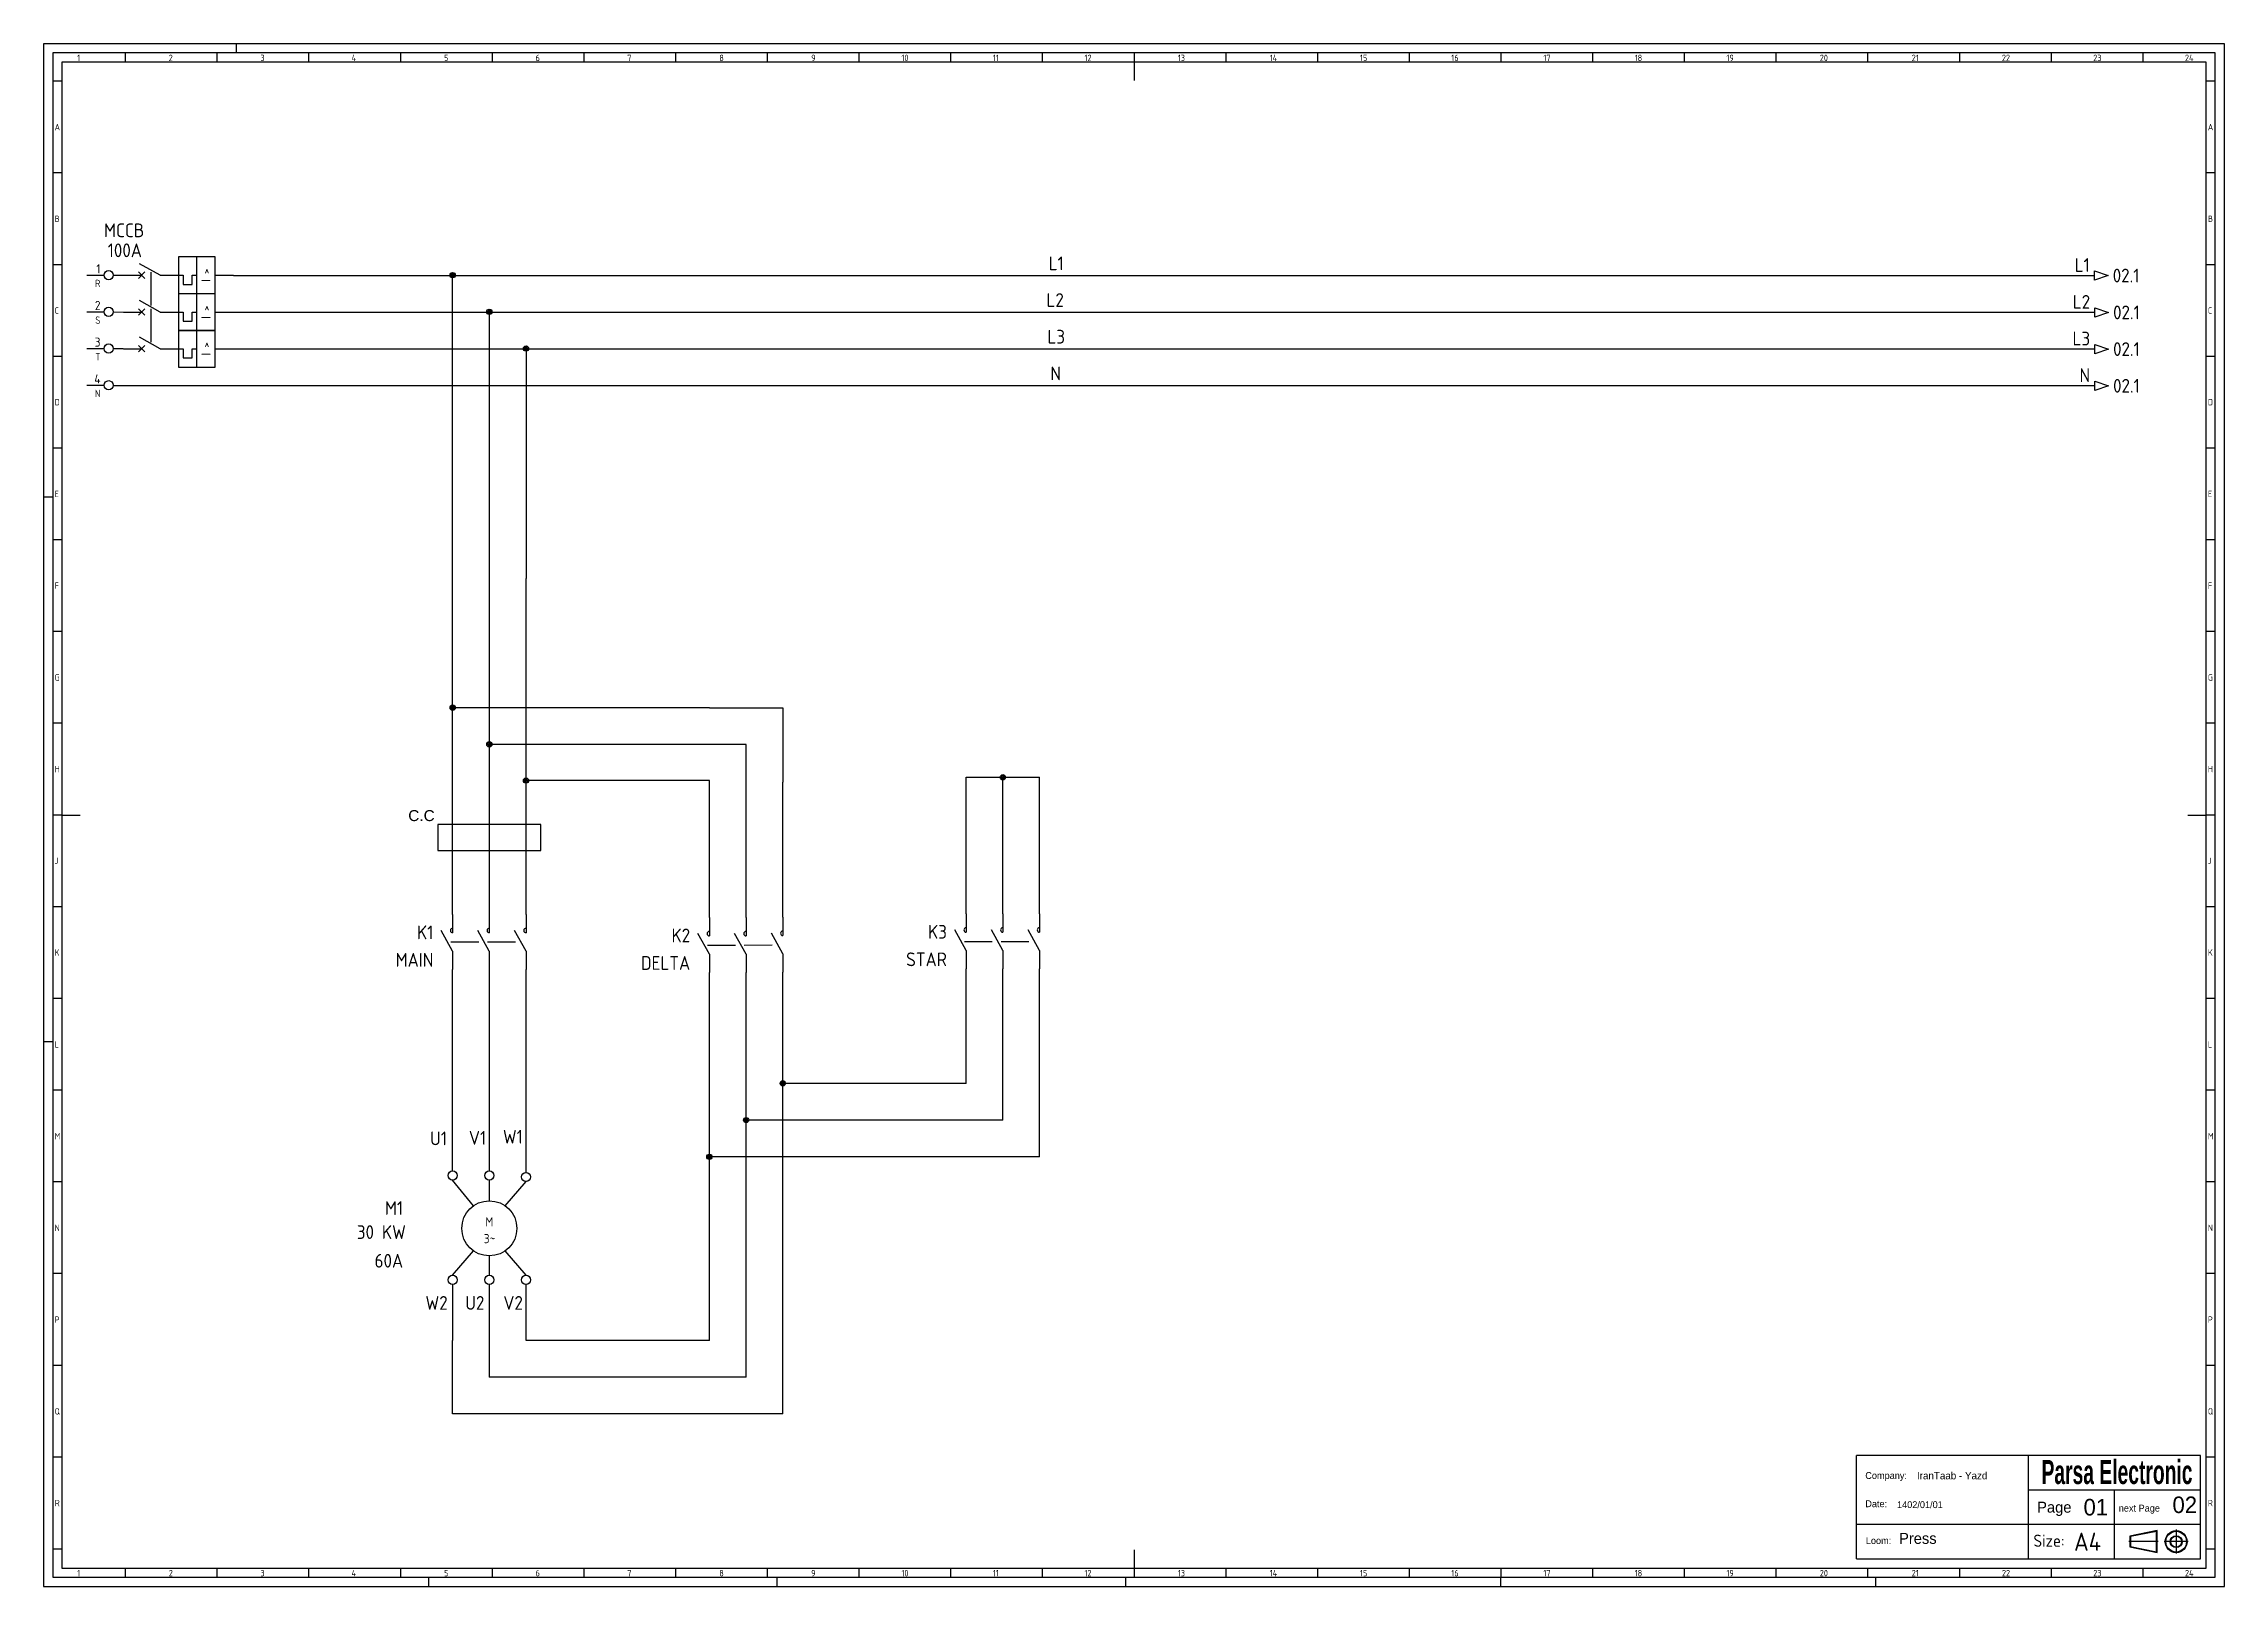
# Model space of a CAD drawing. Header units: inches. Extents: x -2 to 1187, y 5 to 846.
import ezdxf
from ezdxf.enums import TextEntityAlignment as Align

# ---------------------------------------------------------------- set-up
doc = ezdxf.new("R2010")
doc.units = ezdxf.units.IN
doc.header["$MEASUREMENT"] = 0
for name, color, linetype in [('035', 5, 'Continuous'), ('07', 7, 'Continuous'), ('DESC', 150, 'Continuous'), ('DESCCHILD', 20, 'Continuous'), ('LINK', 9, 'Continuous'), ('MISC', 7, 'Continuous'), ('RED_2.5mm^2', 1, 'Continuous'), ('SYMS', 7, 'Continuous'), ('TAGS', 150, 'Continuous'), ('TERMS', 123, 'Continuous'), ('WIREFIXED', 7, 'Continuous'), ('WIREREF', 52, 'Continuous'), ('XREF', 7, 'Continuous')]:
    doc.layers.add(name, color=color, linetype=linetype)
doc.styles.add('AA', font='', dxfattribs={"height": 1})
doc.styles.add('ACISOTS', font='isocp.shx')
doc.styles.add('ISO Proportional', font='isocp.shx')
doc.styles.add('RAAD', font='swisscb.ttf', dxfattribs={"width": 0.7})
doc.styles.get("Standard").update_dxf_attribs({"font": 'arial.ttf'})
doc.styles.add('WD_IEC', font='ISOCP2.shx', dxfattribs={"width": 0.9, "height": 4})
doc.styles.get('AA').set_extended_font_data('Zar')

# ---------------------------------------------------------------- blocks, each defined once
blk = doc.blocks.new('IEC_border_a0')
at = {"layer": '035', "color": 0}
for p, q in [((0, 841), (0, 0)), ((1189, 841), (0, 841)), ((44.5, 836), (44.5, 831)), ((94.5, 836), (94.5, 831)), ((105, 841), (105, 836)), ((144.5, 836), (144.5, 831)), ((194.5, 836), (194.5, 831)), ((244.5, 836), (244.5, 831)), ((294.5, 836), (294.5, 831)), ((344.5, 836), (344.5, 831)), ((394.5, 836), (394.5, 831)), ((444.5, 836), (444.5, 831)), ((494.5, 836), (494.5, 831)), ((544.5, 836), (544.5, 831)), ((594.5, 836), (594.5, 831)), ((644.5, 836), (644.5, 831)), ((694.5, 836), (694.5, 831)), ((744.5, 836), (744.5, 831)), ((794.5, 836), (794.5, 831)), ((844.5, 836), (844.5, 831)), ((894.5, 836), (894.5, 831)), ((944.5, 836), (944.5, 831)), ((994.5, 836), (994.5, 831)), ((1044.5, 836), (1044.5, 831)), ((1094.5, 836), (1094.5, 831)), ((1144.5, 836), (1144.5, 831)), ((1189, 0), (1189, 841)), ((10, 820.5), (5, 820.5)), ((1184, 820.5), (1179, 820.5)), ((10, 770.5), (5, 770.5)), ((1184, 770.5), (1179, 770.5)), ((10, 720.5), (5, 720.5)), ((1184, 720.5), (1179, 720.5)), ((10, 670.5), (5, 670.5)), ((1184, 670.5), (1179, 670.5)), ((10, 620.5), (5, 620.5)), ((1184, 620.5), (1179, 620.5)), ((0, 594), (5, 594)), ((10, 570.5), (5, 570.5)), ((1184, 570.5), (1179, 570.5)), ((10, 520.5), (5, 520.5)), ((1184, 520.5), (1179, 520.5)), ((10, 470.5), (5, 470.5)), ((1184, 470.5), (1179, 470.5)), ((10, 420.5), (5, 420.5)), ((1184, 420.5), (1179, 420.5)), ((1184, 420.5), (1179, 420.5)), ((10, 370.5), (5, 370.5)), ((1184, 370.5), (1179, 370.5)), ((10, 320.5), (5, 320.5)), ((1184, 320.5), (1179, 320.5)), ((0, 297), (5, 297)), ((10, 270.5), (5, 270.5)), ((1184, 270.5), (1179, 270.5)), ((1184, 270.5), (1179, 270.5)), ((10, 220.5), (5, 220.5)), ((1184, 220.5), (1179, 220.5)), ((10, 170.5), (5, 170.5)), ((1184, 170.5), (1179, 170.5)), ((10, 120.5), (5, 120.5)), ((1184, 120.5), (1179, 120.5)), ((10, 70.5), (5, 70.5)), ((1184, 70.5), (1179, 70.5)), ((10, 20.4), (5.1, 20.4)), ((1184, 20.4), (1179, 20.4)), ((0, 0), (1189, 0)), ((44.5, 10), (44.5, 5)), ((94.5, 10), (94.5, 5)), ((144.5, 10), (144.5, 5)), ((194.5, 10), (194.5, 5)), ((210, 0), (210, 5)), ((244.5, 10), (244.5, 5)), ((294.5, 10), (294.5, 5)), ((344.5, 10), (344.5, 5)), ((394.5, 10), (394.5, 5)), ((400, 0), (400, 5)), ((444.5, 10), (444.5, 5)), ((494.5, 10), (494.5, 5)), ((544.5, 10), (544.5, 5)), ((590, 0), (590, 5)), ((594.5, 10), (594.5, 5)), ((644.5, 10), (644.5, 5)), ((694.5, 10), (694.5, 5)), ((744.5, 10), (744.5, 5)), ((744.5, 10), (744.5, 5)), ((794.5, 10), (794.5, 5)), ((794.5, 0), (794.5, 5)), ((844.5, 10), (844.5, 5)), ((894.5, 10), (894.5, 5)), ((944.5, 10), (944.5, 5)), ((994.5, 10), (994.5, 5)), ((999, 0), (999, 5)), ((1044.5, 10), (1044.5, 5)), ((1094.5, 10), (1094.5, 5)), ((1144.5, 10), (1144.5, 5))]:
    blk.add_line(p, q, dxfattribs=at)
blk.add_lwpolyline([(10, 10), (1179, 10), (1179, 831), (10, 831)], close=True, dxfattribs=at)
at = {"layer": '07', "color": 0}
for p, q in [((594.5, 831), (594.5, 821)), ((10, 420.5), (20, 420.5)), ((1169, 420.5), (1179, 420.5)), ((594.5, 20), (594.5, 10))]:
    blk.add_line(p, q, dxfattribs=at)
blk.add_lwpolyline([(5, 5), (1184, 5), (1184, 836), (5, 836)], close=True, dxfattribs=at)
at = {"layer": '035', "color": 0, "style": 'ISO Proportional'}
for s, p in [('1', (18.3, 831.5)), ('2', (68.2, 831.5)), ('3', (118.2, 831.5)), ('4', (167.9, 831.5)), ('5', (218.3, 831.5)), ('6', (268.2, 831.5)), ('7', (318.2, 831.5)), ('8', (368.4, 831.5)), ('9', (418.5, 831.5)), ('10', (467.7, 831.5)), ('11', (517.5, 831.5)), ('12', (567.5, 831.5)), ('13', (618.4, 831.5)), ('14', (668.5, 831.5)), ('15', (717.7, 831.5)), ('16', (767.5, 831.5)), ('17', (817.7, 831.5)), ('18', (867.5, 831.5)), ('19', (917.5, 831.5)), ('20', (968.4, 831.5)), ('21', (1018.5, 831.5)), ('22', (1067.7, 831.5)), ('23', (1117.5, 831.5)), ('24', (1167.5, 831.5)), ('A', (6, 793.8)), ('A', (1180, 793.8)), ('B', (6, 743.8)), ('B', (1180, 743.8)), ('C', (6, 693.8)), ('C', (1180, 693.8)), ('D', (6, 643.8)), ('D', (1180, 643.8)), ('E', (6, 593.8)), ('E', (1180, 593.8)), ('F', (6, 543.8)), ('F', (1180, 543.8)), ('G', (6, 493.8)), ('G', (1180, 493.8)), ('H', (6, 443.8)), ('H', (1180, 443.8)), ('J', (6, 393.8)), ('J', (1180, 393.8)), ('K', (6, 343.8)), ('K', (1180, 343.8)), ('L', (6, 293.7)), ('L', (1180, 293.7)), ('M', (6, 243.7)), ('M', (1180, 243.7)), ('N', (6, 193.7)), ('N', (1180, 193.7)), ('P', (6, 143.7)), ('P', (1180, 143.7)), ('Q', (6, 93.7)), ('Q', (1180, 93.7)), ('R', (6.1, 43.7)), ('R', (1180, 43.7)), ('1', (18.3, 5.5)), ('2', (68.2, 5.5)), ('3', (118.2, 5.5)), ('4', (167.9, 5.5)), ('5', (218.3, 5.5)), ('6', (268.2, 5.5)), ('7', (318.2, 5.5)), ('8', (368.4, 5.5)), ('9', (418.5, 5.5)), ('10', (467.7, 5.5)), ('11', (517.5, 5.5)), ('12', (567.5, 5.5)), ('13', (618.4, 5.5)), ('14', (668.5, 5.5)), ('15', (717.7, 5.5)), ('16', (767.5, 5.5)), ('17', (817.7, 5.5)), ('18', (867.5, 5.5)), ('19', (917.5, 5.5)), ('20', (968.4, 5.5)), ('21', (1018.5, 5.5)), ('22', (1067.7, 5.5)), ('23', (1117.5, 5.5)), ('24', (1167.5, 5.5))]:
    blk.add_text(s, height=3.5, dxfattribs=at).set_placement(p)
blk = doc.blocks.new('WDDOT')
for radius in [0.72, 0.449, 0.223]:
    blk.add_circle((0, 0), radius)
blk = doc.blocks.new('VMO1M11')
blk.add_circle((0, 0), 7.5)
at = {"style": 'WD_IEC'}
for tag, p in [('INST', (-13.29, 9.84)), ('TAG1', (-13.29, 3.84)), ('LOC', (-13.29, 6.84)), ('RATING1', (-13.29, -0.21)), ('DESC1', (-13.29, -7.51)), ('DESC3', (-13.29, -13.51)), ('DESC2', (-13.29, -10.51))]:
    blk.add_attdef(tag, text='', height=2.5, dxfattribs=at).set_placement(p, align=Align.RIGHT)
for tag, p in [('TERM03', (-0.61, 7.61)), ('TERM04', (-6.53, -6.84)), ('TERM05', (8.5, -7.14))]:
    blk.add_attdef(tag, p, '', height=2, rotation=90, dxfattribs=at)
for tag, p in [('TERM01', (-6.5, 6.69)), ('TERM02', (8.52, 7.1)), ('TERM06', (-0.25, -8.24))]:
    blk.add_attdef(tag, text='', height=2, rotation=90, dxfattribs=at).set_placement(p, align=Align.RIGHT)
at = {"style": 'WD_IEC', "flags": 1}
for tag, p, height in [('X0TERM01', (-4.35, 6.11), 0.32), ('X2TERM03', (0, 7.5), 0.32), ('X0TERM02', (4.36, 6.11), 0.32), ('X4LINK', (-7.55, -0.02), 0.32), ('X1LINK', (7.45, -0.02), 0.32), ('X0TERM04', (-4.35, -6.11), 0.32), ('X0TERM05', (4.36, -6.11), 0.32), ('MFG', (10.74, -2.06), 1.5), ('CAT', (10.74, -4.56), 1.5), ('ASSYCODE', (10.85, -6.37), 1), ('X8TERM06', (0, -7.5), 0.32), ('FAMILY', (10.85, -7.87), 1), ('CATDESC', (10.85, -9.37), 1)]:
    blk.add_attdef(tag, p, '', height=height, dxfattribs=at)
at = {"style": 'WD_IEC'}
for tag, p in [('M', (0.03, 0.56)), ('3~', (0.06, -4.04))]:
    blk.add_attdef(tag, text='', height=2.5, dxfattribs=at).set_placement(p, align=Align.CENTER)
at = {"lineweight": 15, "style": 'WD_IEC'}
blk.add_attdef('XREF', text='', height=2.5, dxfattribs=at).set_placement((-13.29, -4.51), align=Align.RIGHT)
at = {"style": 'WD_IEC', "width": 0.9}
blk.add_attdef('WDTAGALT', text='', height=2.5, dxfattribs=at).set_placement((-13.29, -16.51), align=Align.RIGHT)
blk = doc.blocks.new('VMS21P')
for p, q in [((0, 7.5), (0, 2.5)), ((0, -2.5), (-3.12, 3.12)), ((0, -2.5), (0, -7.5))]:
    blk.add_line(p, q)
blk.add_arc((0, 3.12), 0.625, 90, 270)
at = {"style": 'WD_IEC'}
for tag, p in [('INST', (-5.25, 6.75)), ('LOC', (-5.25, 3.75)), ('TAG2', (-5.25, 0.75)), ('DESC1', (-5.25, -6.75)), ('XREF', (-5.25, -3.75)), ('DESC3', (-5.25, -12.75)), ('DESC2', (-5.25, -9.75))]:
    blk.add_attdef(tag, text='', height=2.5, dxfattribs=at).set_placement(p, align=Align.RIGHT)
blk.add_attdef('TERM01', text='', height=2, rotation=90, dxfattribs=at).set_placement((-1, 7.5), align=Align.RIGHT)
at = {"style": 'WD_IEC', "flags": 1}
for tag, p, height in [('X2TERM01', (0, 7.5), 0.32), ('X4LINK', (-2.91, 0), 0.32), ('X1LINK', (-0.5, 0), 0.32), ('CONTACT', (4, -3.5), 1), ('FAMILY', (4, -5), 1), ('X8TERM02', (0, -7.5), 0.32)]:
    blk.add_attdef(tag, p, '', height=height, dxfattribs=at)
at = {"style": 'WD_IEC'}
blk.add_attdef('TERM02', (-1, -7.5), '', height=2, rotation=90, dxfattribs=at)
blk = doc.blocks.new('HCB11THI')
for p, q in [((-7.5, 0), (-2.5, 0)), ((-3.38, -0.88), (-1.62, 0.88)), ((-1.62, -0.88), (-3.38, 0.88)), ((2.5, 0), (-3.12, 3.12)), ((2.5, 0), (8.75, 0)), ((8.75, 0), (8.75, -2.5)), ((11.25, 0), (12.5, 0)), ((11.25, -2.5), (11.25, 0)), ((12.5, -5), (12.5, 5)), ((17.5, 0), (22.5, 0)), ((8.75, -2.5), (11.25, -2.5))]:
    blk.add_line(p, q)
blk.add_lwpolyline([(7.5, -5), (17.5, -5), (17.5, 5), (7.5, 5)], close=True)
at = {"style": 'WD_IEC'}
for tag, p in [('INST', (-5, 11.12)), ('TAG1', (-5, 4.12)), ('LOC', (-5, 7.62)), ('DESC1', (-5, -11.11)), ('DESC3', (-5, -18.11)), ('DESC2', (-5, -14.61))]:
    blk.add_attdef(tag, text='', height=2.5, dxfattribs=at).set_placement(p, align=Align.RIGHT)
for tag, p, height, flags in [('MFG', (4.92, 12.12), 1.5, 9), ('CAT', (4.92, 9.62), 1.5, 9), ('X4TERM01', (-7.5, 0), 0.32, 1), ('TERM01', (-7.5, 1), 2, 8), ('X2LINK', (0, 1.7), 0.32, 1), ('X8LINK', (0, 0.79), 0.32, 1), ('X1TERM02', (22.5, 0), 0.32, 1), ('ASSYCODE', (12.5, -7.5), 1, 1), ('FAMILY', (12.5, -9), 1, 1), ('CATDESC', (12.5, -10.5), 1, 1), ('COMMON', (13.75, -13.02), 1, 1)]:
    blk.add_attdef(tag, p, '', height=height, dxfattribs=dict(at, flags=flags))
at = {"linetype": 'Continuous', "style": 'WD_IEC'}
blk.add_attdef('T', text='', height=2.5, rotation=90, dxfattribs=at).set_placement((15, 0), align=Align.MIDDLE_CENTER)
at = {"style": 'WD_IEC', "flags": 8}
blk.add_attdef('TERM02', text='', height=2, dxfattribs=at).set_placement((22.5, 1), align=Align.RIGHT)
at = {"lineweight": 15, "style": 'WD_IEC'}
for tag, p in [('RATING1', (-5, -3.61)), ('XREF', (-5, -7.36))]:
    blk.add_attdef(tag, text='', height=2.5, dxfattribs=at).set_placement(p, align=Align.RIGHT)
blk = doc.blocks.new('HCB21THI')
for p, q in [((-7.5, 0), (-2.5, 0)), ((-3.38, -0.88), (-1.62, 0.88)), ((-1.62, -0.88), (-3.38, 0.88)), ((2.5, 0), (-3.12, 3.12)), ((2.5, 0), (8.75, 0)), ((8.75, 0), (8.75, -2.5)), ((11.25, 0), (12.5, 0)), ((11.25, -2.5), (11.25, 0)), ((12.5, -5), (12.5, 5)), ((17.5, 0), (22.5, 0)), ((8.75, -2.5), (11.25, -2.5))]:
    blk.add_line(p, q)
blk.add_lwpolyline([(7.5, -5), (17.5, -5), (17.5, 5), (7.5, 5)], close=True)
at = {"style": 'WD_IEC'}
for tag, p in [('INST', (-5, 11.12)), ('TAG2', (-5, 4.12)), ('LOC', (-5, 7.62)), ('DESC1', (-5, -13.75)), ('DESC2', (-5, -17.25)), ('DESC3', (-5, -20.75))]:
    blk.add_attdef(tag, text='', height=2.5, dxfattribs=at).set_placement(p, align=Align.RIGHT)
for tag, p, height, flags in [('X4TERM01', (-7.5, 0), 0.32, 1), ('TERM01', (-7.5, 1), 2, 8), ('X2LINK', (0, 1.7), 0.32, 1), ('X8LINK', (0, 0.79), 0.32, 1), ('X1TERM02', (22.5, 0), 0.32, 1), ('FAMILY', (12.5, -9), 1, 1), ('CONTACT', (12.5, -11.77), 1, 1)]:
    blk.add_attdef(tag, p, '', height=height, dxfattribs=dict(at, flags=flags))
at = {"linetype": 'Continuous', "style": 'WD_IEC'}
blk.add_attdef('T', text='', height=2.5, rotation=90, dxfattribs=at).set_placement((15, 0), align=Align.MIDDLE_CENTER)
at = {"style": 'WD_IEC', "flags": 8}
blk.add_attdef('TERM02', text='', height=2, dxfattribs=at).set_placement((22.5, 1), align=Align.RIGHT)
at = {"lineweight": 15, "style": 'WD_IEC', "flags": 1}
blk.add_attdef('RATING1', text='', height=2.5, dxfattribs=at).set_placement((-5, -6.25), align=Align.RIGHT)
at = {"lineweight": 15, "style": 'WD_IEC'}
blk.add_attdef('XREF', text='', height=2.5, dxfattribs=at).set_placement((-5, -10), align=Align.RIGHT)
blk = doc.blocks.new('HA1S1')
blk.add_lwpolyline([(0, 1.25), (3.75, 0), (0, -1.25)], close=True)
at = {"style": 'WD_IEC'}
for tag, height, flags, p in [('WIRENO', 2.5, 8, (-1.25, 1)), ('SIGCODE', 1, 1, (5, 1.8))]:
    blk.add_attdef(tag, text='', height=height, dxfattribs=dict(at, flags=flags)).set_placement(p, align=Align.RIGHT)
at = {"style": 'WD_IEC', "flags": 1}
blk.add_attdef('X4TERM01', (0, 0), '', height=0.32, dxfattribs=at)
at = {"style": 'WD_IEC'}
blk.add_attdef('XREF', text='', height=2.5, dxfattribs=at).set_placement((5, 0), align=Align.MIDDLE_LEFT)
blk.add_attdef('DESC1', text='', height=2.5, dxfattribs=at).set_placement((-1.25, -1), align=Align.TOP_RIGHT)
blk = doc.blocks.new('WD_WNH')
at = {"linetype": 'Continuous', "style": 'WD_IEC', "width": 0.8}
blk.add_attdef('WIRENO', text='', height=2.5, dxfattribs=at).set_placement((0, 0.75), align=Align.CENTER)
at = {"style": 'WD_IEC', "flags": 1}
for tag, p in [('W08USER', (0, 0.375)), ('W04USER', (0, 0.875)), ('W05USER', (0, 0.75)), ('W09USER', (0, 0.25)), ('W03USER', (0, 1)), ('W06USER', (0, 0.625)), ('W07USER', (0, 0.5)), ('W02USER', (0, 1.125)), ('W01USER', (0, 1.25)), ('W10USER', (0, 0.125))]:
    blk.add_attdef(tag, text='', height=0.08, dxfattribs=at).set_placement(p, align=Align.CENTER)
blk = doc.blocks.new('VT0002')
blk.add_circle((0, 0), 1.25)
at = {"style": 'WD_IEC'}
for tag, p in [('INST', (-2.25, 6.5)), ('LOC', (-2.25, 3.5)), ('DESC1', (-2.25, -6.25)), ('DESC3', (-2.25, -12.25)), ('DESC2', (-2.25, -9.25))]:
    blk.add_attdef(tag, text='', height=2.5, dxfattribs=at).set_placement(p, align=Align.RIGHT)
at = {"style": 'WD_IEC', "flags": 1}
for tag, p, height in [('ASSYCODE', (2.75, 10.75), 1), ('CATDESC', (2.75, 9.25), 1), ('MFG', (2.75, 7.25), 1.5), ('CAT', (2.75, 4.75), 1.5), ('X4PIN01', (-1.25, 1), 0.25), ('X4TERM01', (-1.25, 0), 0.25), ('X4TERMDESC01', (-1.25, 0.5), 0.4), ('STRIPSEQ', (0, 0), 0.025), ('X2PIN01', (0, 2.25), 0.25), ('X2TERM01', (0, 1.25), 0.25), ('X8PIN01', (0, -0.25), 0.25), ('X2TERMDESC01', (0, 1.75), 0.4), ('X1PIN01', (1.25, 1), 0.25), ('X1TERM01', (1.25, 0), 0.25), ('X1TERMDESC01', (1.25, 0.5), 0.4), ('LINKTERM', (0, -0.04), 0.025), ('X8TERM01', (0, -1.25), 0.25), ('X8TERMDESC01', (0, -0.75), 0.4)]:
    blk.add_attdef(tag, p, '', height=height, dxfattribs=at)
at = {"style": 'WD_IEC', "flags": 8}
for tag, height, p in [('TAGSTRIP', 2.5, (-2.25, 0.5)), ('TERM01', 2, (-2.25, -3.25))]:
    blk.add_attdef(tag, text='', height=height, dxfattribs=at).set_placement(p, align=Align.RIGHT)
blk = doc.blocks.new('HT0002')
blk.add_circle((0, 0), 1.25)
at = {"style": 'WD_IEC'}
for tag, p in [('INST', (-2.25, 6.5)), ('LOC', (-2.25, 3.5)), ('DESC1', (-2.25, -6.25)), ('DESC3', (-2.25, -12.25)), ('DESC2', (-2.25, -9.25))]:
    blk.add_attdef(tag, text='', height=2.5, dxfattribs=at).set_placement(p, align=Align.RIGHT)
at = {"style": 'WD_IEC', "flags": 1}
for tag, p, height in [('ASSYCODE', (2.75, 10.75), 1), ('CATDESC', (2.75, 9.25), 1), ('MFG', (2.75, 7.25), 1.5), ('CAT', (2.75, 4.75), 1.5), ('X4PIN01', (-1.25, 1), 0.25), ('X4TERM01', (-1.25, 0), 0.25), ('X4TERMDESC01', (-1.25, 0.5), 0.4), ('STRIPSEQ', (0, 0), 0.025), ('X2PIN01', (0, 2.25), 0.25), ('X2TERM01', (0, 1.25), 0.25), ('X8PIN01', (0, -0.25), 0.25), ('X2TERMDESC01', (0, 1.75), 0.4), ('X1PIN01', (1.25, 1), 0.25), ('X1TERM01', (1.25, 0), 0.25), ('X1TERMDESC01', (1.25, 0.5), 0.4), ('LINKTERM', (0, -0.04), 0.025), ('X8TERM01', (0, -1.25), 0.25), ('X8TERMDESC01', (0, -0.75), 0.4)]:
    blk.add_attdef(tag, p, '', height=height, dxfattribs=at)
at = {"style": 'WD_IEC', "flags": 8}
for tag, height, p in [('TAGSTRIP', 2.5, (-2.25, 0.5)), ('TERM01', 2, (-2.25, -3.25))]:
    blk.add_attdef(tag, text='', height=height, dxfattribs=at).set_placement(p, align=Align.RIGHT)

msp = doc.modelspace()

# ---------------------------------------------------------------- linework, layer by layer
for p, q in [((1174.4, 76.7), (986.9, 76.7)), ((986.9, 20.5), (986.9, 76.7)), ((1080.6, 20.5), (1080.6, 76.7)), ((1174.4, 20.5), (1174.4, 76.7)), ((1174.4, 57.9), (1080.6, 57.9)), ((1127.5, 39.2), (1127.5, 57.9)), ((1174.4, 39.2), (986.9, 39.2)), ((1127.5, 20.5), (1127.5, 39.2)), ((1150.7, 35.8), (1135.9, 32.8)), ((1150.7, 23.9), (1150.7, 35.8)), ((1161.1, 36.4), (1161.1, 23.3)), ((1151.3, 29.8), (1135.3, 29.8)), ((1135.9, 32.8), (1135.9, 26.9)), ((1135.9, 26.9), (1150.7, 23.9)), ((1150.4, 35.4), (1136.2, 32.6)), ((1136.2, 32.6), (1136.2, 27.1)), ((1136.2, 27.1), (1150.4, 24.3)), ((1150.4, 24.3), (1150.4, 35.4)), ((1167.7, 29.8), (1154.6, 29.8)), ((986.9, 20.5), (1174.4, 20.5)), ((986.9, 20.5), (1174.4, 20.5))]:
    msp.add_line(p, q)
msp.add_lwpolyline([(269.5, 420.7), (213.4, 420.7), (213.4, 406.6), (269.5, 406.5)], close=True)
for radius in [5.94, 5.64, 3.26, 2.97]:
    msp.add_circle((1161.1, 29.8), radius)
at = {"layer": 'LINK'}
for points in [[(56.8, 721.8), (56.8, 703.6)], [(56.8, 701.8), (56.8, 683.6)], [(500.4, 357), (515.6, 357)], [(520.4, 357), (535.6, 357)], [(220.4, 356.7), (235.6, 356.7)], [(240.4, 356.7), (255.6, 356.7)], [(360.4, 355), (375.6, 355)], [(380.4, 355), (395.6, 355.2)]]:
    msp.add_lwpolyline(points, dxfattribs=at)
at = {"layer": 'RED_2.5mm^2', "color": 0}
for p, q in [((22, 720.2), (31.4, 720.2)), ((36.4, 720.2), (41.9, 720.2)), ((101.9, 720.1), (1116.5, 720.1)), ((221.4, 371.7), (221.4, 718.7)), ((22, 700.2), (31.4, 700.2)), ((36.4, 700.2), (41.9, 700.1)), ((101.9, 700.1), (1116.7, 700.1)), ((241.4, 698.7), (241.4, 371.7)), ((22, 680.2), (31.4, 680.2)), ((36.4, 680.2), (41.8, 680.2)), ((101.9, 680.1), (1116.7, 680.1)), ((261.4, 680.2), (261.4, 554.9)), ((22, 660.2), (31.4, 660.2)), ((36.5, 660.1), (1116.8, 660.1)), ((261.4, 371.7), (261.4, 504.9)), ((361.4, 484.4), (221.4, 484.4)), ((361.4, 484.4), (401.4, 484.4)), ((401.4, 484.4), (401.4, 443.8)), ((381.4, 464.4), (241.4, 464.4)), ((381.4, 370), (381.4, 464.4)), ((361.4, 444.7), (261.4, 444.7)), ((361.4, 370), (361.4, 444.7)), ((401.4, 370.2), (401.4, 443.8)), ((501.4, 372), (501.4, 446.5)), ((501.4, 446.5), (541.4, 446.5)), ((521.4, 372), (521.4, 446.5)), ((541.4, 372), (541.4, 446.5)), ((221.4, 231.9), (221.4, 341.7)), ((241.4, 341.7), (241.4, 231.9)), ((261.4, 231.1), (261.4, 341.7)), ((361.4, 139.5), (361.4, 340)), ((381.4, 119.5), (381.4, 340)), ((401.4, 99.5), (401.4, 340.2)), ((501.4, 279.6), (501.4, 342)), ((521.4, 259.6), (521.4, 342)), ((541.4, 239.6), (541.4, 342)), ((501.4, 279.6), (401.4, 279.6)), ((521.4, 259.6), (381.4, 259.6)), ((541.4, 239.6), (361.4, 239.6)), ((232.7, 212.8), (221.4, 226.9)), ((241.4, 226.9), (241.4, 215.6)), ((250.1, 212.8), (261.4, 226.1)), ((221.4, 175), (232.7, 188.4)), ((241.4, 185.6), (241.4, 175)), ((261.4, 175), (250.1, 188.4)), ((221.4, 170), (221.4, 139.5)), ((241.4, 170), (241.4, 119.5)), ((261.4, 139.5), (261.4, 170)), ((221.4, 99.5), (221.4, 139.5)), ((361.4, 139.5), (261.4, 139.5)), ((381.4, 119.5), (241.4, 119.5)), ((401.4, 99.5), (221.4, 99.5))]:
    msp.add_line(p, q, dxfattribs=at)
at = {"layer": 'RED_2.5mm^2', "color": 7, "true_color": 0xffffff}
msp.add_line((261.4, 504.9), (261.4, 554.9), dxfattribs=at)

# ---------------------------------------------------------------- block references
msp.add_blockref('IEC_border_a0', (-1.6, 5.4))
at = {"layer": 'SYMS', "color": 0}
ref = msp.add_blockref('HCB11THI', (56.9, 720.2), dxfattribs=dict(at, xscale=2, yscale=2, zscale=2))
ref.add_attrib('T', 'I >', dxfattribs={"layer": 'MISC', "linetype": 'Continuous', "height": 5, "rotation": 90, "style": 'WD_IEC'}).set_placement((86.9, 720.2), align=Align.MIDDLE_CENTER)
ref.add_attrib('DESC1', '100A', dxfattribs={"layer": 'DESC', "height": 7.5, "style": 'WD_IEC'}).set_placement((52, 730), align=Align.RIGHT)
ref.add_attrib('TAG1', 'MCCB', dxfattribs={"layer": 'TAGS', "height": 7.5, "style": 'WD_IEC'}).set_placement((53.3, 740.9), align=Align.RIGHT)
at = {"layer": 'SYMS'}
ref = msp.add_blockref('HT0002', (33.9, 720.2), dxfattribs=dict(at, xscale=2, yscale=2, zscale=2))
ref.add_attrib('TERM01', 'R', dxfattribs={"layer": 'TERMS', "height": 4, "style": 'WD_IEC', "flags": 8}).set_placement((29.4, 713.7), align=Align.RIGHT)
ref.add_attrib('TAGSTRIP', '1', dxfattribs={"layer": 'TAGS', "height": 5, "style": 'WD_IEC', "flags": 8}).set_placement((29.4, 721.2), align=Align.RIGHT)
at = {"layer": 'SYMS', "color": 0}
ref = msp.add_blockref('HA1S1', (1116.5, 720), dxfattribs=dict(at, xscale=2, yscale=2, zscale=2))
ref.add_attrib('XREF', '02.1', dxfattribs={"layer": 'XREF', "height": 7.5, "style": 'WD_IEC'}).set_placement((1126.5, 720), align=Align.MIDDLE_LEFT)
ref.add_attrib('WIRENO', 'L1', dxfattribs={"layer": 'WIREREF', "height": 7.5, "style": 'WD_IEC', "flags": 8}).set_placement((1114, 722), align=Align.RIGHT)
at = {"layer": 'SYMS', "color": 0, "xscale": 2, "yscale": 2, "zscale": 2}
for name, p in [('WDDOT', (221.4, 720.2)), ('WDDOT', (241.4, 700.2)), ('WDDOT', (261.4, 680.2)), ('WDDOT', (221.4, 484.4)), ('WDDOT', (241.4, 464.4)), ('WDDOT', (261.4, 444.7)), ('WDDOT', (521.4, 446.5)), ('VMS21P', (381.4, 355)), ('VMS21P', (401.4, 355.2)), ('VMS21P', (521.4, 357)), ('VMS21P', (541.4, 357)), ('WDDOT', (401.4, 279.6)), ('WDDOT', (381.4, 259.6)), ('WDDOT', (361.4, 239.6))]:
    msp.add_blockref(name, p, dxfattribs=at)
at = {"layer": 'SYMS'}
ref = msp.add_blockref('HT0002', (33.9, 700.2), dxfattribs=dict(at, xscale=2, yscale=2, zscale=2))
ref.add_attrib('TERM01', 'S', dxfattribs={"layer": 'TERMS', "height": 4, "style": 'WD_IEC', "flags": 8}).set_placement((29.4, 693.7), align=Align.RIGHT)
ref.add_attrib('TAGSTRIP', '2', dxfattribs={"layer": 'TAGS', "height": 5, "style": 'WD_IEC', "flags": 8}).set_placement((29.4, 701.2), align=Align.RIGHT)
at = {"layer": 'SYMS', "color": 0}
ref = msp.add_blockref('HCB21THI', (56.9, 700.1), dxfattribs=dict(at, xscale=2, yscale=2, zscale=2))
ref.add_attrib('T', 'I >', dxfattribs={"layer": 'MISC', "linetype": 'Continuous', "height": 5, "rotation": 90, "style": 'WD_IEC'}).set_placement((86.9, 700.1), align=Align.MIDDLE_CENTER)
ref = msp.add_blockref('HA1S1', (1116.7, 699.9), dxfattribs=dict(at, xscale=2, yscale=2, zscale=2))
ref.add_attrib('XREF', '02.1', dxfattribs={"layer": 'XREF', "height": 7.5, "style": 'WD_IEC'}).set_placement((1126.7, 699.9), align=Align.MIDDLE_LEFT)
ref.add_attrib('WIRENO', 'L2', dxfattribs={"layer": 'WIREREF', "height": 7.5, "style": 'WD_IEC', "flags": 8}).set_placement((1114.2, 701.9), align=Align.RIGHT)
ref = msp.add_blockref('HCB21THI', (56.9, 680.1), dxfattribs=dict(at, xscale=2, yscale=2, zscale=2))
ref.add_attrib('T', 'I >', dxfattribs={"layer": 'MISC', "linetype": 'Continuous', "height": 5, "rotation": 90, "style": 'WD_IEC'}).set_placement((86.9, 680.1), align=Align.MIDDLE_CENTER)
at = {"layer": 'SYMS'}
ref = msp.add_blockref('HT0002', (33.9, 680.2), dxfattribs=dict(at, xscale=2, yscale=2, zscale=2))
ref.add_attrib('TERM01', 'T', dxfattribs={"layer": 'TERMS', "height": 4, "style": 'WD_IEC', "flags": 8}).set_placement((29.4, 673.7), align=Align.RIGHT)
ref.add_attrib('TAGSTRIP', '3', dxfattribs={"layer": 'TAGS', "height": 5, "style": 'WD_IEC', "flags": 8}).set_placement((29.4, 681.2), align=Align.RIGHT)
at = {"layer": 'SYMS', "color": 0}
ref = msp.add_blockref('HA1S1', (1116.7, 679.9), dxfattribs=dict(at, xscale=2, yscale=2, zscale=2))
ref.add_attrib('XREF', '02.1', dxfattribs={"layer": 'XREF', "height": 7.5, "style": 'WD_IEC'}).set_placement((1126.7, 679.9), align=Align.MIDDLE_LEFT)
ref.add_attrib('WIRENO', 'L3', dxfattribs={"layer": 'WIREREF', "height": 7.5, "style": 'WD_IEC', "flags": 8}).set_placement((1114.2, 681.9), align=Align.RIGHT)
at = {"layer": 'SYMS'}
ref = msp.add_blockref('HT0002', (33.9, 660.2), dxfattribs=dict(at, xscale=2, yscale=2, zscale=2))
ref.add_attrib('TERM01', 'N', dxfattribs={"layer": 'TERMS', "height": 4, "style": 'WD_IEC', "flags": 8}).set_placement((29.4, 653.7), align=Align.RIGHT)
ref.add_attrib('TAGSTRIP', '4', dxfattribs={"layer": 'TAGS', "height": 5, "style": 'WD_IEC', "flags": 8}).set_placement((29.4, 661.2), align=Align.RIGHT)
at = {"layer": 'SYMS', "color": 0}
ref = msp.add_blockref('HA1S1', (1116.7, 659.9), dxfattribs=dict(at, xscale=2, yscale=2, zscale=2))
ref.add_attrib('XREF', '02.1', dxfattribs={"layer": 'XREF', "height": 7.5, "style": 'WD_IEC'}).set_placement((1126.7, 659.9), align=Align.MIDDLE_LEFT)
ref.add_attrib('WIRENO', 'N', dxfattribs={"layer": 'WIREREF', "height": 7.5, "style": 'WD_IEC', "flags": 8}).set_placement((1114.2, 661.9), align=Align.RIGHT)
at = {"layer": 'SYMS'}
ref = msp.add_blockref('VMS21P', (221.4, 356.7), dxfattribs=dict(at, xscale=2, yscale=2, zscale=2))
ref.add_attrib('DESC1', 'MAIN', dxfattribs={"layer": 'DESCCHILD', "height": 7.5, "style": 'WD_IEC'}).set_placement((210.9, 343.2), align=Align.RIGHT)
ref.add_attrib('TAG2', 'K1', dxfattribs={"layer": 'TAGS', "height": 7.5, "style": 'WD_IEC'}).set_placement((210.9, 358.2), align=Align.RIGHT)
at = {"layer": 'SYMS', "xscale": 2, "yscale": 2, "zscale": 2}
for p in [(241.4, 356.7), (261.4, 356.7)]:
    msp.add_blockref('VMS21P', p, dxfattribs=at)
at = {"layer": 'SYMS', "color": 0}
ref = msp.add_blockref('VMS21P', (361.4, 355), dxfattribs=dict(at, xscale=2, yscale=2, zscale=2))
ref.add_attrib('DESC1', 'DELTA', dxfattribs={"layer": 'DESCCHILD', "height": 7.5, "style": 'WD_IEC'}).set_placement((350.9, 341.5), align=Align.RIGHT)
ref.add_attrib('TAG2', 'K2', dxfattribs={"layer": 'TAGS', "height": 7.5, "style": 'WD_IEC'}).set_placement((350.9, 356.5), align=Align.RIGHT)
ref = msp.add_blockref('VMS21P', (501.4, 357), dxfattribs=dict(at, xscale=2, yscale=2, zscale=2))
ref.add_attrib('DESC1', 'STAR', dxfattribs={"layer": 'DESCCHILD', "height": 7.5, "style": 'WD_IEC'}).set_placement((490.9, 343.5), align=Align.RIGHT)
ref.add_attrib('TAG2', 'K3', dxfattribs={"layer": 'TAGS', "height": 7.5, "style": 'WD_IEC'}).set_placement((490.9, 358.5), align=Align.RIGHT)
at = {"layer": 'SYMS'}
ref = msp.add_blockref('VT0002', (221.4, 229.4), dxfattribs=dict(at, xscale=2, yscale=2, zscale=2))
ref.add_attrib('TERM01', 'U1', dxfattribs={"layer": 'TERMS', "height": 7.5, "style": 'WD_IEC', "flags": 8}).set_placement((218.3, 245.9), align=Align.RIGHT)
ref = msp.add_blockref('VT0002', (241.4, 229.4), dxfattribs=dict(at, xscale=2, yscale=2, zscale=2))
ref.add_attrib('TERM01', 'V1', dxfattribs={"layer": 'TERMS', "height": 7.5, "style": 'WD_IEC', "flags": 8}).set_placement((239.7, 246.2), align=Align.RIGHT)
ref = msp.add_blockref('VT0002', (261.4, 228.6), dxfattribs=dict(at, xscale=2, yscale=2, zscale=2))
ref.add_attrib('TERM01', 'W1', dxfattribs={"layer": 'TERMS', "height": 7.5, "style": 'WD_IEC', "flags": 8}).set_placement((259.7, 246.8), align=Align.RIGHT)
at = {"layer": 'SYMS', "color": 0}
ref = msp.add_blockref('VMO1M11', (241.4, 200.6), dxfattribs=dict(at, xscale=2, yscale=2, zscale=2))
ref.add_attrib('M', 'M', dxfattribs={"layer": 'MISC', "height": 5, "style": 'WD_IEC'}).set_placement((241.4, 201.7), align=Align.CENTER)
ref.add_attrib('3~', '3~', dxfattribs={"layer": 'MISC', "height": 5, "style": 'WD_IEC'}).set_placement((241.5, 192.5), align=Align.CENTER)
ref.add_attrib('TAG1', 'M1', dxfattribs={"layer": 'TAGS', "height": 7.5, "style": 'WD_IEC'}).set_placement((194.4, 207.9), align=Align.RIGHT)
ref.add_attrib('DESC1', '30 KW', dxfattribs={"layer": 'DESC', "height": 7.5, "style": 'WD_IEC'}).set_placement((195.9, 194.8), align=Align.RIGHT)
ref.add_attrib('DESC2', '60A', dxfattribs={"layer": 'DESC', "height": 7.5, "style": 'WD_IEC'}).set_placement((194.4, 179.2), align=Align.RIGHT)
at = {"layer": 'SYMS'}
ref = msp.add_blockref('VT0002', (221.4, 172.5), dxfattribs=dict(at, xscale=2, yscale=2, zscale=2))
ref.add_attrib('TERM01', 'W2', dxfattribs={"layer": 'TERMS', "height": 7.5, "style": 'WD_IEC', "flags": 8}).set_placement((218.7, 156.2), align=Align.RIGHT)
ref = msp.add_blockref('VT0002', (241.4, 172.5), dxfattribs=dict(at, xscale=2, yscale=2, zscale=2))
ref.add_attrib('TERM01', 'U2', dxfattribs={"layer": 'TERMS', "height": 7.5, "style": 'WD_IEC', "flags": 8}).set_placement((238.7, 156.2), align=Align.RIGHT)
ref = msp.add_blockref('VT0002', (261.4, 172.5), dxfattribs=dict(at, xscale=2, yscale=2, zscale=2))
ref.add_attrib('TERM01', 'V2', dxfattribs={"layer": 'TERMS', "height": 7.5, "style": 'WD_IEC', "flags": 8}).set_placement((259.7, 156.2), align=Align.RIGHT)
at = {"layer": 'WIREFIXED', "color": 0}
ref = msp.add_blockref('WD_WNH', (550.4, 720.1), dxfattribs=dict(at, xscale=2, yscale=2, zscale=2))
ref.add_attrib('WIRENOF', 'L1', dxfattribs={"linetype": 'Continuous', "height": 7.5, "style": 'WD_IEC'}).set_placement((550.5, 722.9), align=Align.CENTER)
ref = msp.add_blockref('WD_WNH', (549.8, 700.1), dxfattribs=dict(at, xscale=2, yscale=2, zscale=2))
ref.add_attrib('WIRENOF', 'L2', dxfattribs={"linetype": 'Continuous', "height": 7.5, "style": 'WD_IEC'}).set_placement((549.9, 702.9), align=Align.CENTER)
ref = msp.add_blockref('WD_WNH', (550.4, 680.1), dxfattribs=dict(at, xscale=2, yscale=2, zscale=2))
ref.add_attrib('WIRENOF', 'L3', dxfattribs={"linetype": 'Continuous', "height": 7.5, "style": 'WD_IEC'}).set_placement((550.5, 682.9), align=Align.CENTER)
ref = msp.add_blockref('WD_WNH', (550.1, 660.1), dxfattribs=dict(at, xscale=2, yscale=2, zscale=2))
ref.add_attrib('WIRENOF', 'N', dxfattribs={"linetype": 'Continuous', "height": 7.5, "style": 'WD_IEC'}).set_placement((550.2, 662.9), align=Align.CENTER)

# ---------------------------------------------------------------- texts
at = {"color": 30, "style": 'RAAD', "width": 0.7}
msp.add_text('Parsa Electronic ', height=13.097, dxfattribs=at).set_placement((1087.7, 61.2))
at = {"color": 7, "ltscale": 0.5, "style": 'AA'}
for s, height, p in [('Company:', 3.73, (991.6, 64)), ('IranTaab - Yazd', 4, (1019.8, 63.8)), ('Date:', 3.73, (991.6, 48.6)), ('1402/01/01', 3.73, (1008.9, 48.1)), ('Page', 6, (1085.3, 45.6)), ('01', 9, (1110.6, 44.1)), ('next Page ', 3.73, (1129.8, 46.2)), ('02', 9, (1159.1, 45.4)), ('Loom:', 3.73, (991.9, 28.5)), ('Press', 6, (1010, 28.6))]:
    msp.add_text(s, height=height, dxfattribs=at).set_placement(p)
at = {"style": 'ACISOTS'}
for s, height, p in [('Size:', 6.63, (1083.3, 27)), ('A4', 9.95, (1105.4, 24.8))]:
    msp.add_text(s, height=height, dxfattribs=at).set_placement(p)
at = {"insert": (197.2, 428.6), "char_height": 6, "attachment_point": 1}
msp.add_mtext_dynamic_manual_height_columns('C.C', width=10.161, gutter_width=1, heights=[0], dxfattribs=at)

doc.saveas('drawing.dxf')
